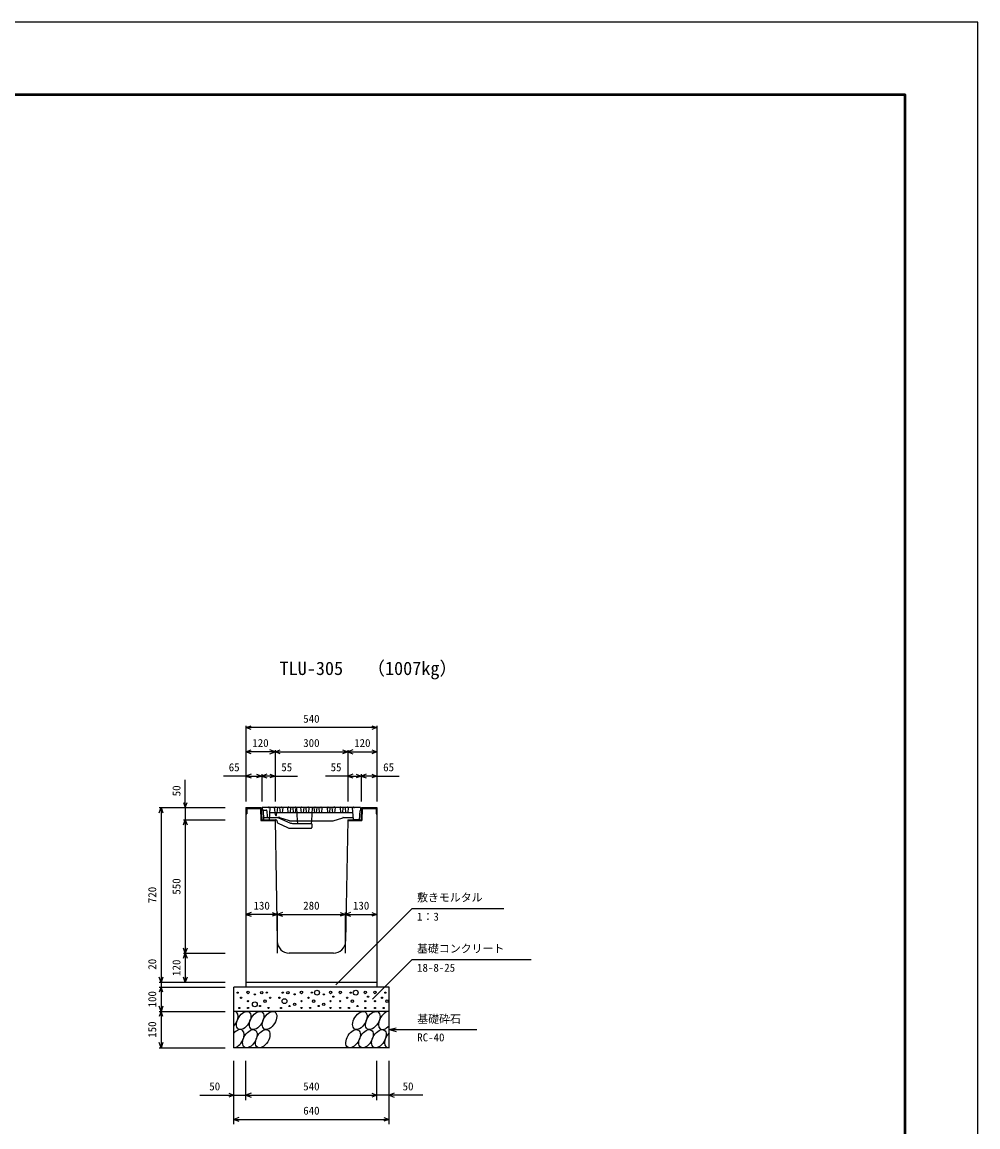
# Model space of a CAD drawing. Units: millimetres, scale not verified. Extents: x -12600 to 12600, y -4455 to 4455.
# Drawn here: x 8659 to 12600, y -100 to 4455 of the extents above; entities that cross this region are included whole.
import ezdxf
from ezdxf.enums import TextEntityAlignment as Align

# ---------------------------------------------------------------- set-up
doc = ezdxf.new("R2010")
doc.units = ezdxf.units.MM
doc.header["$LTSCALE"] = 15
for name, color, linetype, lineweight in [('0-0_DIM', 7, 'Continuous', 25), ('0-1_Defpoints', 5, 'Continuous', 25), ('0-2_HATCH', 6, 'Continuous', 25), ('0-5_OUTLINE', 3, 'Continuous', 25), ('0-7_TXT', 7, 'Continuous', 25), ('0-8_WAKU', 3, 'Continuous', 25)]:
    doc.layers.add(name, color=color, linetype=linetype, lineweight=lineweight)
doc.styles.add('ＭＳ ゴシック', font='')
doc.styles.get('ＭＳ ゴシック').set_extended_font_data('MS Gothic')

msp = doc.modelspace()

# ---------------------------------------------------------------- linework, layer by layer
at = {"layer": '0-0_DIM'}
for p, q in [((9582.12, 1554.18), (9582.12, 1241.56)), ((10122.12, 1554.18), (10122.12, 1241.56)), ((10122.12, 1546.68), (9582.12, 1546.68)), ((9702.12, 1446.68), (9582.12, 1446.68)), ((9702.12, 1454.18), (9702.12, 1241.56)), ((9702.12, 1446.68), (10002.12, 1446.68)), ((10002.12, 1454.18), (10002.12, 1241.56)), ((10002.12, 1446.68), (10122.12, 1446.68)), ((9332.12, 1216.64), (9332.12, 1331.84)), ((9582.12, 1346.68), (9489.81, 1346.68)), ((9582.12, 1346.68), (9647.12, 1346.68)), ((9647.12, 1354.18), (9647.12, 1241.56)), ((9702.12, 1346.68), (9647.12, 1346.68)), ((9702.12, 1346.68), (9794.44, 1346.68)), ((10002.12, 1346.68), (9909.81, 1346.68)), ((10002.12, 1346.68), (10057.12, 1346.68)), ((10057.12, 1354.18), (10057.12, 1241.56)), ((10122.12, 1346.68), (10057.12, 1346.68)), ((10122.12, 1346.68), (10214.44, 1346.68)), ((9224.62, 1216.64), (9497.12, 1216.64)), ((9232.12, 1216.64), (9232.12, 496.64)), ((9332.12, 1216.64), (9332.12, 1166.64)), ((9324.62, 1166.64), (9497.12, 1166.64)), ((9332.12, 1166.64), (9332.12, 616.64)), ((9712.12, 776.22), (9582.12, 776.22)), ((9712.12, 616.64), (9712.12, 783.72)), ((9712.12, 776.22), (9992.12, 776.22)), ((10267.69, 800.88), (9952.82, 486)), ((9992.12, 616.64), (9992.12, 783.72)), ((9992.12, 776.22), (10122.12, 776.22)), ((10267.69, 800.88), (10645.35, 800.88)), ((9324.62, 616.64), (9497.12, 616.64)), ((9332.12, 616.64), (9332.12, 496.64)), ((10267.69, 590.29), (10104.04, 426.64)), ((10267.69, 590.29), (10758.44, 590.29)), ((9224.62, 496.64), (9497.12, 496.64)), ((9224.62, 476.64), (9497.12, 476.64)), ((9224.62, 376.64), (9497.12, 376.64)), ((9232.12, 376.64), (9232.12, 226.64)), ((10172.12, 301.64), (10201.1, 309.4)), ((10172.12, 301.64), (10201.1, 293.87)), ((10172.12, 301.64), (10534.59, 301.64)), ((9224.62, 226.64), (9497.12, 226.64)), ((9532.12, -88.88), (9532.12, 173.47)), ((9582.12, 11.12), (9582.12, 173.47)), ((10122.12, 11.12), (10122.12, 173.47)), ((10172.12, -88.88), (10172.12, 173.47)), ((9392.24, 31.12), (9532.12, 31.12)), ((9532.12, 31.12), (9582.12, 31.12)), ((9582.12, 31.12), (10122.12, 31.12)), ((10172.12, 31.12), (10122.12, 31.12)), ((10312.01, 31.12), (10172.12, 31.12)), ((9532.12, -68.88), (10172.12, -68.88))]:
    msp.add_line(p, q, dxfattribs=at)
for points in [[(9603.27, 1538.98), (9582.12, 1546.68), (9603.27, 1554.37)], [(10100.98, 1554.37), (10122.12, 1546.68), (10100.98, 1538.98)], [(9603.27, 1438.98), (9582.12, 1446.68), (9603.27, 1454.37)], [(9680.98, 1438.98), (9702.12, 1446.68), (9680.98, 1454.37)], [(9723.27, 1438.98), (9702.12, 1446.68), (9723.27, 1454.37)], [(9980.98, 1454.37), (10002.12, 1446.68), (9980.98, 1438.98)], [(10023.27, 1454.37), (10002.12, 1446.68), (10023.27, 1438.98)], [(10100.98, 1454.37), (10122.12, 1446.68), (10100.98, 1438.98)], [(9603.27, 1354.37), (9582.12, 1346.68), (9603.27, 1338.98)], [(9625.98, 1354.37), (9647.12, 1346.68), (9625.98, 1338.98)], [(9668.27, 1354.37), (9647.12, 1346.68), (9668.27, 1338.98)], [(9680.98, 1354.37), (9702.12, 1346.68), (9680.98, 1338.98)], [(10023.27, 1354.37), (10002.12, 1346.68), (10023.27, 1338.98)], [(10035.98, 1354.37), (10057.12, 1346.68), (10035.98, 1338.98)], [(10078.27, 1354.37), (10057.12, 1346.68), (10078.27, 1338.98)], [(10100.98, 1354.37), (10122.12, 1346.68), (10100.98, 1338.98)], [(9324.43, 1237.78), (9332.12, 1216.64), (9339.82, 1237.78)], [(9224.43, 1195.5), (9232.12, 1216.64), (9239.82, 1195.5)], [(9324.43, 1145.5), (9332.12, 1166.64), (9339.82, 1145.5)], [(9603.27, 783.91), (9582.12, 776.22), (9603.27, 768.52)], [(9690.98, 783.91), (9712.12, 776.22), (9690.98, 768.52)], [(9733.27, 783.91), (9712.12, 776.22), (9733.27, 768.52)], [(9970.98, 783.91), (9992.12, 776.22), (9970.98, 768.52)], [(10013.27, 783.91), (9992.12, 776.22), (10013.27, 768.52)], [(10100.98, 783.91), (10122.12, 776.22), (10100.98, 768.52)], [(9339.82, 637.78), (9332.12, 616.64), (9324.43, 637.78)], [(9324.43, 595.5), (9332.12, 616.64), (9339.82, 595.5)], [(9239.82, 517.78), (9232.12, 496.64), (9224.43, 517.78)], [(9339.82, 517.78), (9332.12, 496.64), (9324.43, 517.78)], [(9239.82, 455.5), (9232.12, 476.64), (9224.43, 455.5)], [(9232.12, 496.64), (9232.12, 476.64), (9232.12, 376.64)], [(9239.82, 397.78), (9232.12, 376.64), (9224.43, 397.78)], [(9239.82, 355.5), (9232.12, 376.64), (9224.43, 355.5)], [(9239.82, 247.78), (9232.12, 226.64), (9224.43, 247.78)], [(9510.98, 38.82), (9532.12, 31.12), (9510.98, 23.43)], [(9603.27, 38.82), (9582.12, 31.12), (9603.27, 23.43)], [(10100.98, 38.82), (10122.12, 31.12), (10100.98, 23.43)], [(10193.27, 38.82), (10172.12, 31.12), (10193.27, 23.43)], [(9553.27, -61.18), (9532.12, -68.88), (9553.27, -76.57)], [(10150.98, -61.18), (10172.12, -68.88), (10150.98, -76.57)]]:
    msp.add_lwpolyline(points, dxfattribs=at)
at = {"layer": '0-1_Defpoints'}
msp.add_lwpolyline([(0, -4455), (12600, -4455), (12600, 4455), (0, 4455)], close=True, dxfattribs=at)
at = {"layer": '0-2_HATCH'}
for p, q in [((9582.12, 1191.64), (9585.32, 1191.64)), ((9585.32, 1213.44), (9585.32, 1191.64)), ((9585.32, 1213.44), (9642.52, 1213.44)), ((9642.52, 1213.44), (9644.02, 1163.44)), ((10054.62, 1216.64), (9649.62, 1216.64)), ((9649.62, 1216.64), (9650.22, 1206.64)), ((9650.22, 1206.64), (9665.24, 1206.64)), ((9668.24, 1203.76), (9669.26, 1178.24)), ((9673.62, 1216.64), (9674.52, 1217.84)), ((9676.12, 1218.64), (9677.12, 1218.64)), ((9678.72, 1217.84), (9679.62, 1216.64)), ((9679.12, 1166.64), (9682.12, 1216.64)), ((10023.44, 1194.64), (9680.8, 1194.64)), ((9703.38, 1186.46), (9700.6, 1216.64)), ((9700.62, 1216.64), (9701.52, 1217.84)), ((9703.12, 1218.64), (9704.12, 1218.64)), ((9705.37, 1184.64), (9706.82, 1184.64)), ((9705.72, 1217.84), (9706.62, 1216.64)), ((9708.81, 1186.44), (9709.63, 1194.64)), ((9711.97, 1216.64), (9710.22, 1194.64)), ((9724.13, 1194.64), (9722.37, 1216.64)), ((9727.62, 1216.64), (9728.52, 1217.84)), ((9730.12, 1218.64), (9731.12, 1218.64)), ((9733.78, 1216.64), (9731.71, 1194.64)), ((9732.72, 1217.84), (9733.62, 1216.64)), ((9756.59, 1194.64), (9754.61, 1216.64)), ((9754.62, 1216.64), (9755.52, 1217.84)), ((9757.12, 1218.64), (9758.12, 1218.64)), ((9759.72, 1217.84), (9760.62, 1216.64)), ((9765.97, 1216.64), (9764.22, 1194.64)), ((9778.03, 1194.64), (9776.37, 1216.64)), ((9781.62, 1216.64), (9782.52, 1217.84)), ((9784.12, 1218.64), (9785.12, 1218.64)), ((9787.77, 1216.64), (9785.74, 1194.64)), ((9786.72, 1217.84), (9787.62, 1216.64)), ((9794.98, 1161.64), (9791.68, 1216.64)), ((9810.59, 1194.64), (9808.57, 1216.64)), ((9808.62, 1216.64), (9809.52, 1217.84)), ((9811.12, 1218.64), (9812.12, 1218.64)), ((9813.72, 1217.84), (9814.62, 1216.64)), ((9820.19, 1216.64), (9818.22, 1194.64)), ((9832.03, 1194.64), (9830.37, 1216.64)), ((9835.62, 1216.64), (9836.52, 1217.84)), ((9838.12, 1218.64), (9839.12, 1218.64)), ((9841.77, 1216.64), (9839.74, 1194.64)), ((9840.72, 1217.84), (9841.62, 1216.64)), ((9853.18, 1161.64), (9856.48, 1216.64)), ((9862.57, 1216.64), (9864.59, 1194.64)), ((9862.62, 1216.64), (9863.52, 1217.84)), ((9865.12, 1218.64), (9866.12, 1218.64)), ((9867.72, 1217.84), (9868.62, 1216.64)), ((9873.97, 1216.64), (9872.22, 1194.64)), ((9886.03, 1194.64), (9884.37, 1216.64)), ((9889.62, 1216.64), (9890.52, 1217.84)), ((9892.12, 1218.64), (9893.12, 1218.64)), ((9895.77, 1216.64), (9893.74, 1194.64)), ((9894.72, 1217.84), (9895.62, 1216.64)), ((9916.57, 1216.64), (9918.59, 1194.64)), ((9916.62, 1216.64), (9917.52, 1217.84)), ((9919.12, 1218.64), (9920.12, 1218.64)), ((9921.72, 1217.84), (9922.62, 1216.64)), ((9927.97, 1216.64), (9926.22, 1194.64)), ((9940.04, 1194.64), (9938.37, 1216.64)), ((9943.62, 1216.64), (9944.52, 1217.84)), ((9946.12, 1218.64), (9947.12, 1218.64)), ((9949.77, 1216.64), (9947.74, 1194.64)), ((9948.72, 1217.84), (9949.62, 1216.64)), ((9970.57, 1216.64), (9972.59, 1194.64)), ((9970.62, 1216.64), (9971.52, 1217.84)), ((9973.12, 1218.64), (9974.12, 1218.64)), ((9975.72, 1217.84), (9976.62, 1216.64)), ((9981.97, 1216.64), (9980.22, 1194.64)), ((9994.03, 1194.64), (9992.35, 1216.64)), ((9997.62, 1216.64), (9998.52, 1217.84)), ((10000.12, 1218.64), (10001.12, 1218.64)), ((10003.77, 1216.64), (10001.74, 1194.64)), ((10002.72, 1217.84), (10003.62, 1216.64)), ((10024.62, 1216.64), (10025.52, 1217.84)), ((10027.12, 1218.64), (10028.12, 1218.64)), ((10029.72, 1217.84), (10030.62, 1216.64)), ((10061.73, 1213.44), (10060.23, 1163.44)), ((9644.02, 1163.44), (9702.12, 1163.44)), ((9654.58, 1175.64), (9671, 1175.64)), ((9671, 1175.64), (9678.08, 1175.64)), ((9678.08, 1175.64), (9679.66, 1175.64)), ((9679.66, 1175.64), (9708.58, 1175.64)), ((9709.21, 1163.11), (9711.08, 1157.03)), ((9721.62, 1175.36), (9713.25, 1175.36)), ((9715.34, 1152.14), (9753.08, 1134.47)), ((9716.28, 1174.1), (9766.49, 1153.18)), ((9762.12, 1161.64), (9722.6, 1175.2)), ((9774.18, 1151.64), (9851.43, 1151.64)), ((9795.58, 1151.64), (9794.98, 1161.64)), ((9852.58, 1151.64), (9853.18, 1161.64)), ((9854.43, 1148.49), (9853.73, 1134.49)), ((9982.62, 1175.36), (10021.78, 1175.36)), ((10002.03, 1163.44), (10060.23, 1163.44)), ((9765.8, 1131.64), (9850.73, 1131.64))]:
    msp.add_line(p, q, dxfattribs=at)
for points in [[(9652.72, 1206.64), (9655.12, 1166.64), (9704.43, 1166.64)], [(10051.34, 1203.64), (10049.12, 1166.64), (10025.12, 1166.64), (10022.12, 1216.64)], [(10054.62, 1216.64), (10053.84, 1203.64), (10051.34, 1203.64)], [(10061.73, 1213.44), (10118.92, 1213.44), (10118.92, 1191.64), (10122.12, 1191.64)], [(9762.12, 1161.64), (9942.12, 1161.64), (9981.65, 1175.2)]]:
    msp.add_lwpolyline(points, dxfattribs=at)
for centre, radius in [((9548.13, 453.82), 2.5), ((9591.02, 454.69), 5), ((9647.09, 453.82), 5), ((9668.13, 453.82), 2.5), ((9733.98, 453.82), 2.5), ((9755.01, 453.82), 5), ((9811.09, 454.69), 5), ((9853.98, 453.82), 2.5), ((9875.01, 453.82), 10), ((9931.09, 454.69), 5), ((9970.93, 454.69), 5), ((10013.83, 453.82), 2.5), ((10034.86, 453.82), 10), ((10074.34, 454.69), 5), ((10114.18, 454.69), 5), ((10157.08, 453.82), 2.5), ((9562.14, 432.81), 2.5), ((9591.02, 418.8), 2.5), ((9619.06, 405.67), 10), ((9619.06, 446.81), 2.5), ((9661.11, 418.8), 5), ((9682.14, 432.81), 2.5), ((9719.96, 432.81), 2.5), ((9740.99, 418.8), 10), ((9783.05, 405.67), 5), ((9783.05, 446.81), 2.5), ((9811.09, 418.8), 2.5), ((9839.96, 432.81), 2.5), ((9860.99, 418.8), 5), ((9903.05, 405.67), 5), ((9903.05, 446.81), 2.5), ((9931.09, 418.8), 2.5), ((9942.43, 437.12), 2.5), ((9970.93, 418.8), 2.5), ((9999.81, 432.81), 2.5), ((10020.84, 418.8), 5), ((10074.34, 418.8), 2.5), ((10085.68, 437.12), 2.5), ((10114.18, 418.8), 2.5), ((10143.06, 432.81), 2.5), ((10164.09, 418.8), 5), ((9555.13, 390.79), 2.5), ((9591.02, 390.79), 2.5), ((9640.09, 398.66), 2.5), ((9675.13, 390.79), 2.5), ((9726.97, 390.79), 2.5), ((9762.02, 398.66), 2.5), ((9811.09, 390.79), 2.5), ((9846.97, 390.79), 2.5), ((9882.02, 398.66), 2.5), ((9931.09, 390.79), 2.5), ((9970.93, 390.79), 2.5), ((10006.82, 390.79), 2.5), ((10041.87, 398.66), 2.5), ((10074.34, 390.79), 2.5), ((10114.18, 390.79), 2.5), ((10150.07, 390.79), 2.5)]:
    msp.add_circle(centre, radius, dxfattribs=at)
for centre, radius, start, end in [((9665.24, 1203.64), 3, 2.29061, 90), ((9676.12, 1216.64), 2, 90, 143.1301), ((9677.12, 1216.64), 2, 36.8699, 90), ((9703.12, 1216.64), 2, 90, 143.1301), ((9705.37, 1186.64), 2, 185.26013, 270), ((9704.12, 1216.64), 2, 36.8699, 90), ((9706.82, 1186.64), 2, 270, 354.28941), ((9730.12, 1216.64), 2, 90, 143.1301), ((9731.12, 1216.64), 2, 36.8699, 90), ((9757.12, 1216.64), 2, 90, 143.1301), ((9758.12, 1216.64), 2, 36.8699, 90), ((9784.12, 1216.64), 2, 90, 143.1301), ((9785.12, 1216.64), 2, 36.8699, 90), ((9811.12, 1216.64), 2, 90, 143.1301), ((9812.12, 1216.64), 2, 36.8699, 90), ((9838.12, 1216.64), 2, 90, 143.1301), ((9839.12, 1216.64), 2, 36.8699, 90), ((9865.12, 1216.64), 2, 90, 143.1301), ((9866.12, 1216.64), 2, 36.8699, 90), ((9892.12, 1216.64), 2, 90, 143.1301), ((9893.12, 1216.64), 2, 36.8699, 90), ((9919.12, 1216.64), 2, 90, 143.1301), ((9920.12, 1216.64), 2, 36.8699, 90), ((9946.12, 1216.64), 2, 90, 143.1301), ((9947.12, 1216.64), 2, 36.8699, 90), ((9973.12, 1216.64), 2, 90, 143.1301), ((9974.12, 1216.64), 2, 36.8699, 90), ((10000.12, 1216.64), 2, 90, 143.1301), ((10001.12, 1216.64), 2, 36.8699, 90), ((10027.12, 1216.64), 2, 90, 143.1301), ((10028.12, 1216.64), 2, 36.8699, 90), ((9672.26, 1178.36), 3, 182.29061, 245.14517), ((9676.82, 1178.36), 3, 294.85483, 356.56637), ((9704.43, 1161.64), 5, 17.10273, 90), ((9708.58, 1155.64), 20, 67.38014, 90), ((9718.73, 1159.38), 8, 197.10273, 244.91641), ((9721.62, 1172.36), 3, 71.06531, 90), ((9774.18, 1171.64), 20, 247.38014, 270), ((9851.43, 1148.64), 3, 357.13759, 90), ((9982.62, 1172.36), 3, 90, 108.93469), ((10021.78, 1172.36), 3, 3.43363, 90), ((9765.8, 1161.64), 30, 244.91641, 270), ((9850.73, 1134.64), 3, 270, 357.13759)]:
    msp.add_arc(centre, radius, start, end, dxfattribs=at)
for centre, start_param, end_param in [((9519.76, 339.12), 4.385593, 6.6745444), ((10158.27, 339.12), 0.3357715, 4.4411806), ((9545.08, 264.13), 3.5111464, 7.548991), ((10183.59, 264.13), 1.2110787, 3.5658734)]:
    msp.add_ellipse(centre, major_axis=(21.81, 35.31), ratio=0.5792, start_param=start_param, end_param=end_param, dxfattribs=at)
for centre in [(9572.97, 339.12), (9626.18, 339.12), (9679.39, 339.12), (10051.85, 339.12), (10105.06, 339.12), (9598.29, 264.13), (9651.5, 264.13), (10023.96, 264.13), (10077.17, 264.13), (10130.38, 264.13)]:
    msp.add_ellipse(centre, major_axis=(21.81, 35.31), ratio=0.5792, dxfattribs=at)
at = {"layer": '0-5_OUTLINE'}
for p, q in [((9582.12, 1216.64), (9582.12, 476.64)), ((9582.12, 1216.64), (9645.62, 1216.64)), ((10058.62, 1216.64), (10057.12, 1166.64)), ((10058.62, 1216.64), (10122.12, 1216.64)), ((10122.12, 1216.64), (10122.12, 476.64)), ((9702.12, 1166.64), (9711.04, 665.53)), ((10002.12, 1166.64), (9993.21, 665.53)), ((10002.12, 1166.64), (10057.12, 1166.64)), ((9943.22, 616.64), (9761.03, 616.64)), ((10172.12, 476.64), (9532.12, 476.64)), ((9582.12, 496.64), (10122.12, 496.64)), ((10172.12, 226.64), (10172.12, 476.64)), ((10172.12, 376.64), (9532.12, 376.64))]:
    msp.add_line(p, q, dxfattribs=at)
for points in [[(9645.62, 1216.64), (9647.12, 1166.64), (9702.12, 1166.64)], [(10172.12, 226.64), (9532.12, 226.64), (9532.12, 476.64)]]:
    msp.add_lwpolyline(points, dxfattribs=at)
for centre, start, end in [((9761.03, 666.64), 181.27303, 270), ((9943.22, 666.64), 270, 358.72697)]:
    msp.add_arc(centre, 50, start, end, dxfattribs=at)
at = {"layer": '0-8_WAKU', "lineweight": 50}
msp.add_lwpolyline([(300, -4155), (12300, -4155), (12300, 4155), (300, 4155)], close=True, dxfattribs=at)

# ---------------------------------------------------------------- texts
at = {"layer": '0-0_DIM', "style": 'ＭＳ ゴシック'}
for s, p in [('540', (9818.37, 1556.68)), ('120', (9608.37, 1456.68)), ('300', (9818.37, 1456.68)), ('120', (10028.37, 1456.68)), ('65', (9511.31, 1356.68)), ('55', (9727.94, 1356.68)), ('55', (9931.31, 1356.68)), ('65', (10147.94, 1356.68)), ('敷きモルタル', (10287.69, 819.61)), ('130', (9613.37, 786.22)), ('280', (9818.37, 786.22)), ('130', (10023.37, 786.22)), ('1：3', (10287.69, 740.8)), ('基礎コンクリート', (10287.69, 609.03)), ('18-8-25', (10287.69, 530.21)), ('基礎砕石', (10288.45, 318.81)), ('RC-40', (10288.45, 243.12)), ('50', (9431.13, 41.12)), ('540', (9818.37, 41.12)), ('50', (10228.12, 41.12)), ('640', (9818.37, -58.88))]:
    msp.add_text(s, height=32.99, dxfattribs=at).set_placement(p, align=Align.BOTTOM_LEFT)
for s, p in [('50', (9322.12, 1263.37)), ('550', (9322.12, 857.89)), ('720', (9222.12, 822.89)), ('20', (9222.12, 548.45)), ('120', (9322.12, 522.89)), ('100', (9222.12, 392.89)), ('150', (9222.12, 267.89))]:
    msp.add_text(s, height=32.99, rotation=90, dxfattribs=at).set_placement(p, align=Align.BOTTOM_LEFT)
at = {"layer": '0-7_TXT', "style": 'ＭＳ ゴシック'}
for s, p in [('（1007kg）', (10080.49, 1746.87)), ('TLU-305', (9720.87, 1746.87))]:
    msp.add_text(s, height=54.99, dxfattribs=at).set_placement(p, align=Align.BOTTOM_LEFT)

doc.saveas('drawing.dxf')
